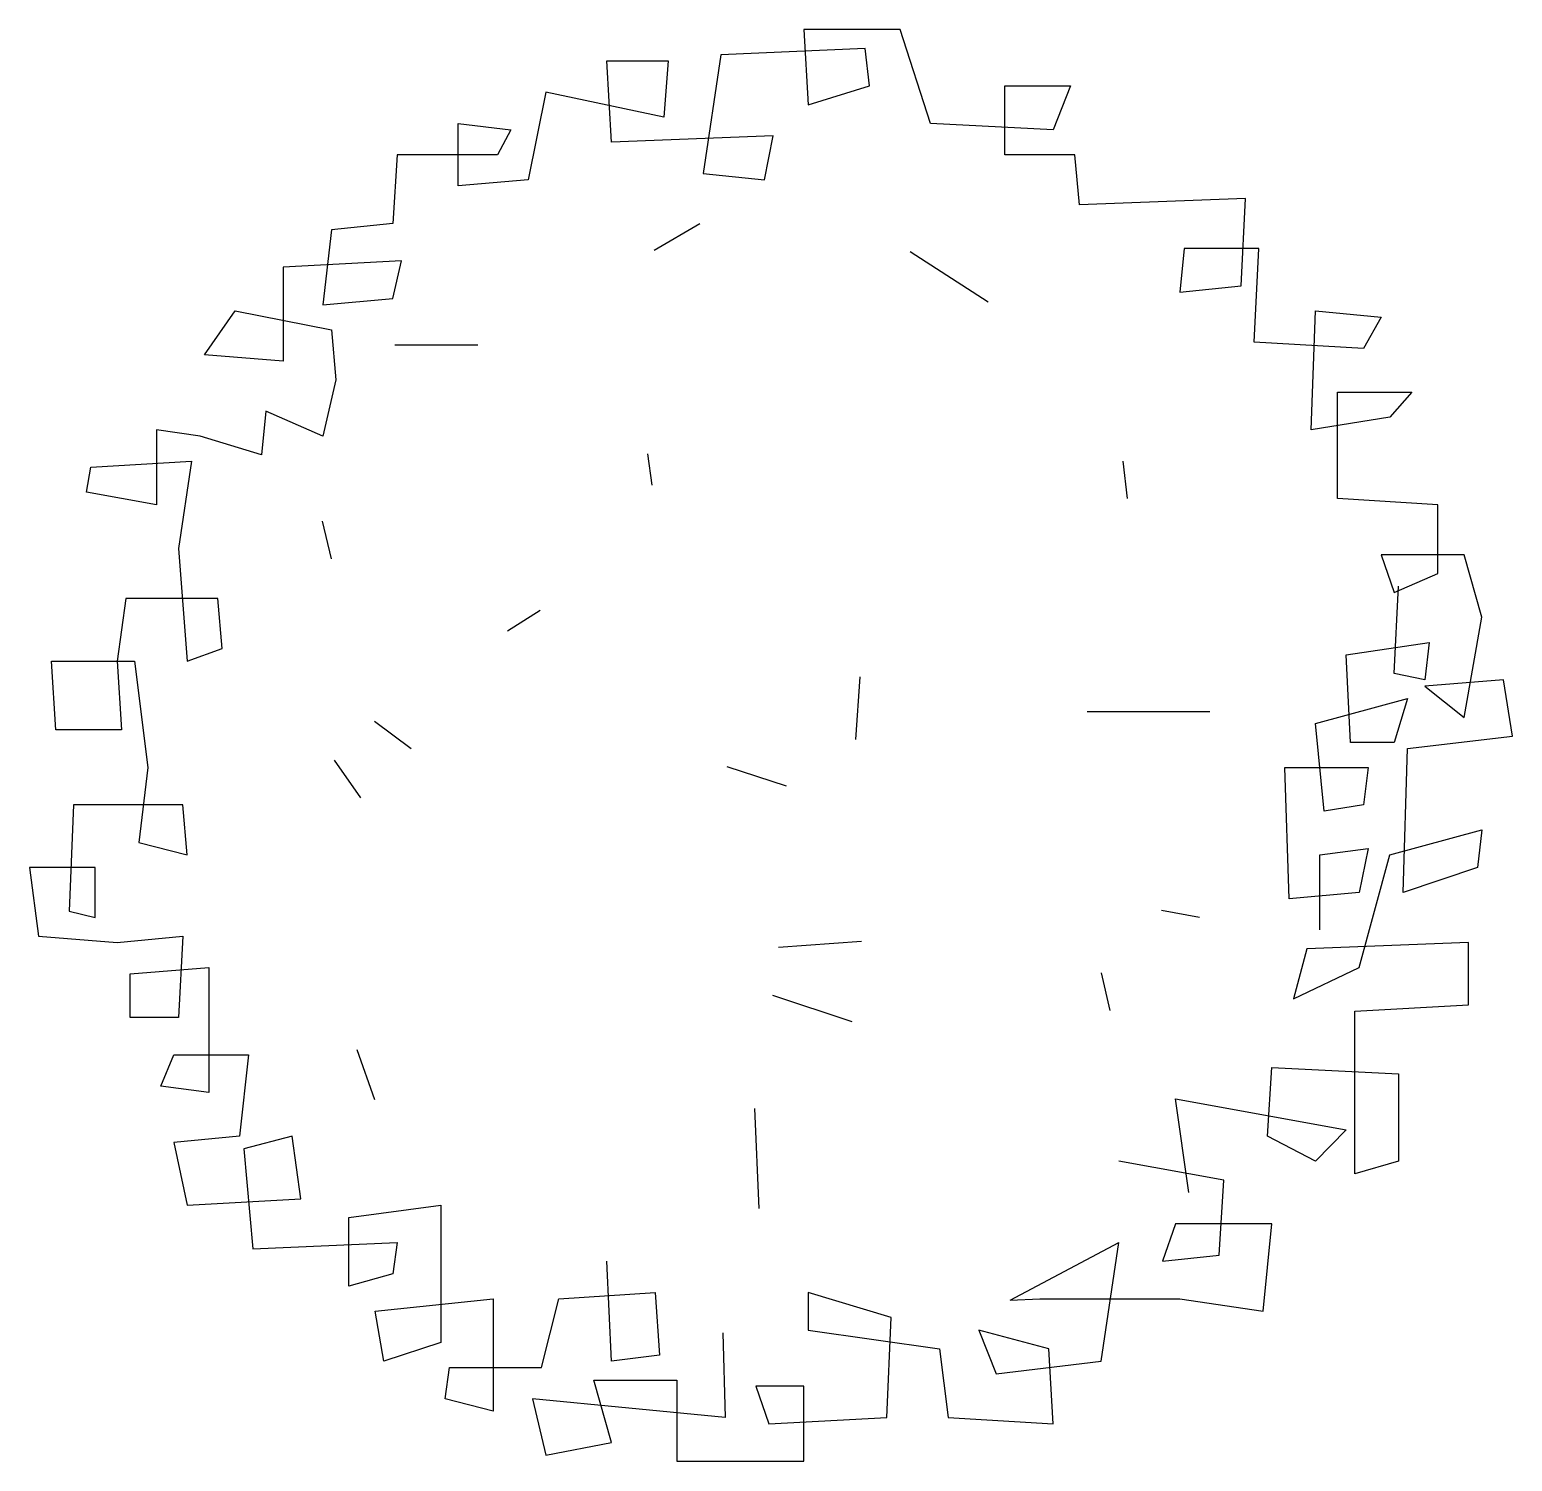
# Model space of a CAD drawing. Extents: x 7.23 to 8.154, y 3.979 to 4.871.
import ezdxf

# ---------------------------------------------------------------- set-up
doc = ezdxf.new("R2010")
doc.units = 0
doc.header["$MEASUREMENT"] = 0
doc.layers.get('0').update_dxf_attribs({"linetype": 'CONTINUOUS'})

msp = doc.modelspace()

# ---------------------------------------------------------------- linework, layer by layer
for p, q in [((7.7128, 4.87079), (7.71552, 4.82406)), ((7.77275, 4.87079), (7.7128, 4.87079)), ((7.79183, 4.81237), (7.77275, 4.87079)), ((7.59016, 4.85132), (7.62831, 4.85132)), ((7.59288, 4.80069), (7.59016, 4.85132)), ((7.62831, 4.85132), (7.62558, 4.81627)), ((7.66101, 4.85521), (7.65011, 4.78122)), ((7.75095, 4.85911), (7.66101, 4.85521)), ((7.75368, 4.83574), (7.75095, 4.85911)), ((7.71552, 4.82406), (7.75368, 4.83574)), ((7.83816, 4.83574), (7.87904, 4.83574)), ((7.83816, 4.7929), (7.83816, 4.83574)), ((7.87904, 4.83574), (7.86814, 4.80848)), ((7.552, 4.83184), (7.5411, 4.77732)), ((7.62558, 4.81627), (7.552, 4.83184)), ((7.49749, 4.81237), (7.5302, 4.80848)), ((7.49749, 4.77343), (7.49749, 4.81237)), ((7.5302, 4.80848), (7.52202, 4.7929)), ((7.69372, 4.80458), (7.59288, 4.80069)), ((7.68827, 4.77732), (7.69372, 4.80458)), ((7.86814, 4.80848), (7.79183, 4.81237)), ((7.45934, 4.7929), (7.45661, 4.75006)), ((7.52202, 4.7929), (7.45934, 4.7929)), ((7.88177, 4.7929), (7.83816, 4.7929)), ((7.88449, 4.76174), (7.88177, 4.7929)), ((7.5411, 4.77732), (7.49749, 4.77343)), ((7.65011, 4.78122), (7.68827, 4.77732)), ((7.98806, 4.76564), (7.88449, 4.76174)), ((7.98533, 4.71111), (7.98806, 4.76564)), ((7.45661, 4.75006), (7.41846, 4.74617)), ((7.61948, 4.73352), (7.64809, 4.74998)), ((7.41846, 4.74617), (7.41301, 4.69943)), ((7.77917, 4.73267), (7.82759, 4.70117)), ((7.9499, 4.73448), (7.94718, 4.70722)), ((7.99623, 4.73448), (7.9499, 4.73448)), ((7.99351, 4.67606), (7.99623, 4.73448)), ((7.46206, 4.72669), (7.38848, 4.7228)), ((7.38848, 4.7228), (7.38848, 4.66438)), ((7.45661, 4.70333), (7.46206, 4.72669)), ((7.41301, 4.69943), (7.45661, 4.70333)), ((7.94718, 4.70722), (7.98533, 4.71111)), ((7.33942, 4.66828), (7.3585, 4.69554)), ((7.3585, 4.69554), (7.41846, 4.68385)), ((8.02894, 4.62154), (8.03166, 4.69554)), ((8.03166, 4.69554), (8.07254, 4.69164)), ((8.07254, 4.69164), (8.06164, 4.67217)), ((7.41846, 4.68385), (7.42118, 4.6527)), ((8.06164, 4.67217), (7.99351, 4.67606)), ((7.38848, 4.66438), (7.33942, 4.66828)), ((7.458, 4.6745), (7.50978, 4.6745)), ((7.42118, 4.6527), (7.41301, 4.61765)), ((8.04529, 4.64491), (8.09162, 4.64491)), ((8.04529, 4.5787), (8.04529, 4.64491)), ((8.09162, 4.64491), (8.07799, 4.62933)), ((7.37758, 4.63322), (7.37485, 4.60596)), ((7.41301, 4.61765), (7.37758, 4.63322)), ((8.07799, 4.62933), (8.02894, 4.62154)), ((7.3367, 4.61765), (7.30944, 4.62154)), ((7.30944, 4.62154), (7.30944, 4.57481)), ((7.37485, 4.60596), (7.3367, 4.61765)), ((7.26856, 4.59817), (7.33125, 4.60207)), ((7.33125, 4.60207), (7.32307, 4.54755)), ((7.61824, 4.58704), (7.61552, 4.60652)), ((7.91447, 4.5787), (7.91175, 4.60207)), ((7.26584, 4.5826), (7.26856, 4.59817)), ((7.30944, 4.57481), (7.26584, 4.5826)), ((8.10797, 4.57481), (8.04529, 4.5787)), ((8.10797, 4.53197), (8.10797, 4.57481)), ((7.41275, 4.56456), (7.4182, 4.54119)), ((7.32307, 4.54755), (7.32852, 4.47744)), ((8.07254, 4.54365), (8.08072, 4.52028)), ((8.12432, 4.54365), (8.07254, 4.54365)), ((8.13522, 4.50471), (8.12432, 4.54365)), ((8.08072, 4.52028), (8.10797, 4.53197)), ((8.08072, 4.46966), (8.08344, 4.52418)), ((7.29037, 4.51639), (7.28492, 4.47744)), ((7.3476, 4.51639), (7.29037, 4.51639)), ((7.35033, 4.48523), (7.3476, 4.51639)), ((7.54846, 4.50902), (7.52819, 4.49618)), ((8.12432, 4.44239), (8.13522, 4.50471)), ((7.32852, 4.47744), (7.35033, 4.48523)), ((8.05074, 4.48134), (8.10252, 4.48913)), ((8.05346, 4.42682), (8.05074, 4.48134)), ((8.10252, 4.48913), (8.09979, 4.46576)), ((7.24404, 4.47744), (7.29582, 4.47744)), ((7.24676, 4.4346), (7.24404, 4.47744)), ((7.28492, 4.47744), (7.28764, 4.4346)), ((7.29582, 4.47744), (7.30399, 4.41124)), ((7.74524, 4.42861), (7.74797, 4.46756)), ((8.09979, 4.46576), (8.08072, 4.46966)), ((8.14885, 4.46576), (8.09979, 4.46187)), ((8.1543, 4.43071), (8.14885, 4.46576)), ((8.03166, 4.4385), (8.08889, 4.45408)), ((8.08889, 4.45408), (8.08072, 4.42682)), ((8.09979, 4.46187), (8.12432, 4.44239)), ((7.88939, 4.44596), (7.9657, 4.44596)), ((7.44523, 4.44007), (7.46812, 4.42306)), ((8.03711, 4.38398), (8.03166, 4.4385)), ((7.28764, 4.4346), (7.24676, 4.4346)), ((8.08072, 4.42682), (8.05346, 4.42682)), ((8.08889, 4.42292), (8.1543, 4.43071)), ((8.08617, 4.33335), (8.08889, 4.42292)), ((7.30399, 4.41124), (7.29854, 4.3645)), ((7.42011, 4.41566), (7.43647, 4.39229)), ((7.70211, 4.39954), (7.66499, 4.41163)), ((8.01258, 4.41124), (8.06436, 4.41124)), ((8.01531, 4.32945), (8.01258, 4.41124)), ((8.06436, 4.41124), (8.06164, 4.38787)), ((7.25766, 4.38787), (7.25494, 4.32166)), ((7.3258, 4.38787), (7.25766, 4.38787)), ((7.32852, 4.35671), (7.3258, 4.38787)), ((8.06164, 4.38787), (8.03711, 4.38398)), ((8.07799, 4.35671), (8.13522, 4.37229)), ((8.13522, 4.37229), (8.1325, 4.34893)), ((7.29854, 4.3645), (7.32852, 4.35671)), ((8.03439, 4.35671), (8.06436, 4.36061)), ((8.03439, 4.30998), (8.03439, 4.35671)), ((8.06436, 4.36061), (8.05891, 4.33335)), ((8.05891, 4.28661), (8.07799, 4.35671)), ((7.23041, 4.34893), (7.23586, 4.30609)), ((7.27129, 4.34893), (7.23041, 4.34893)), ((7.27129, 4.31777), (7.27129, 4.34893)), ((8.1325, 4.34893), (8.08617, 4.33335)), ((8.05891, 4.33335), (8.01531, 4.32945)), ((7.25494, 4.32166), (7.27129, 4.31777)), ((7.93572, 4.32239), (7.95929, 4.31789)), ((7.23586, 4.30609), (7.28492, 4.30219)), ((7.28492, 4.30219), (7.3258, 4.30609)), ((7.3258, 4.30609), (7.32307, 4.25546)), ((7.697, 4.29919), (7.74878, 4.30308)), ((8.02621, 4.2983), (8.01803, 4.26714)), ((8.12705, 4.30219), (8.02621, 4.2983)), ((8.12705, 4.26325), (8.12705, 4.30219)), ((7.29309, 4.28272), (7.34215, 4.28661)), ((7.29309, 4.25546), (7.29309, 4.28272)), ((7.34215, 4.28661), (7.34215, 4.20872)), ((7.89811, 4.2832), (7.90356, 4.25983)), ((8.01803, 4.26714), (8.05891, 4.28661)), ((7.69335, 4.26927), (7.74267, 4.25303)), ((8.05619, 4.25935), (8.12705, 4.26325)), ((8.05619, 4.15809), (8.05619, 4.25935)), ((7.32307, 4.25546), (7.29309, 4.25546)), ((7.31217, 4.21262), (7.32035, 4.23209)), ((7.32035, 4.23209), (7.36668, 4.23209)), ((7.36668, 4.23209), (7.36123, 4.18146)), ((7.43429, 4.23549), (7.44519, 4.20433)), ((8.00168, 4.18146), (8.00441, 4.2243)), ((8.00441, 4.2243), (8.08344, 4.22041)), ((8.08344, 4.22041), (8.08344, 4.16588)), ((7.34215, 4.20872), (7.31217, 4.21262)), ((7.94445, 4.20483), (8.05074, 4.18536)), ((7.95263, 4.14641), (7.94445, 4.20483)), ((7.68499, 4.13649), (7.68227, 4.1988)), ((8.05074, 4.18536), (8.03166, 4.16588)), ((7.36123, 4.18146), (7.32035, 4.17757)), ((7.32035, 4.17757), (7.32852, 4.13862)), ((7.39393, 4.18146), (7.36395, 4.17367)), ((7.39938, 4.14252), (7.39393, 4.18146)), ((8.03166, 4.16588), (8.00168, 4.18146)), ((7.36395, 4.17367), (7.3694, 4.11136)), ((7.97443, 4.1542), (7.90902, 4.16588)), ((8.08344, 4.16588), (8.05619, 4.15809)), ((7.9717, 4.10747), (7.97443, 4.1542)), ((7.32852, 4.13862), (7.39938, 4.14252)), ((7.42936, 4.13083), (7.48659, 4.13862)), ((7.42936, 4.08799), (7.42936, 4.13083)), ((7.48659, 4.13862), (7.48659, 4.05294)), ((7.94445, 4.12694), (7.93627, 4.10357)), ((8.00441, 4.12694), (7.94445, 4.12694)), ((7.99896, 4.07242), (8.00441, 4.12694)), ((7.3694, 4.11136), (7.45934, 4.11525)), ((7.45934, 4.11525), (7.45661, 4.09578)), ((7.84141, 4.07926), (7.90902, 4.11525)), ((7.89812, 4.04126), (7.90902, 4.11525)), ((7.59288, 4.04126), (7.59016, 4.10357)), ((7.93627, 4.10357), (7.9717, 4.10747)), ((7.45661, 4.09578), (7.42936, 4.08799)), ((7.56018, 4.0802), (7.62013, 4.0841)), ((7.62013, 4.0841), (7.62286, 4.04515)), ((7.71552, 4.0841), (7.71552, 4.06073)), ((7.7673, 4.06852), (7.71552, 4.0841)), ((7.44571, 4.07242), (7.5193, 4.0802)), ((7.5193, 4.0802), (7.5193, 4.0101)), ((7.54928, 4.03736), (7.56018, 4.0802)), ((7.84141, 4.07926), (7.85996, 4.0802)), ((7.85996, 4.0802), (7.94718, 4.0802)), ((7.94718, 4.0802), (7.99896, 4.07242)), ((7.45116, 4.04126), (7.44571, 4.07242)), ((7.76458, 4.00621), (7.7673, 4.06852)), ((7.66226, 4.05897), (7.66374, 4.00621)), ((7.71552, 4.06073), (7.79728, 4.04905)), ((7.82181, 4.06073), (7.83271, 4.03347)), ((7.86541, 4.04905), (7.82181, 4.06073)), ((7.48659, 4.05294), (7.45116, 4.04126)), ((7.79728, 4.04905), (7.80273, 4.00621)), ((7.86814, 4.00231), (7.86541, 4.04905)), ((7.62286, 4.04515), (7.59288, 4.04126)), ((7.83271, 4.03347), (7.89812, 4.04126)), ((7.48932, 4.01789), (7.49204, 4.03736)), ((7.49204, 4.03736), (7.54928, 4.03736)), ((7.58198, 4.02958), (7.63376, 4.02958)), ((7.59288, 3.99063), (7.58198, 4.02958)), ((7.63376, 4.02958), (7.63376, 3.97895)), ((7.68282, 4.02568), (7.69099, 4.00231)), ((7.7128, 4.02568), (7.68282, 4.02568)), ((7.7128, 3.97895), (7.7128, 4.02568)), ((7.5193, 4.0101), (7.48932, 4.01789)), ((7.54382, 4.01789), (7.552, 3.98284)), ((7.66374, 4.00621), (7.54382, 4.01789)), ((7.69099, 4.00231), (7.76458, 4.00621)), ((7.80273, 4.00621), (7.86814, 4.00231)), ((7.552, 3.98284), (7.59288, 3.99063)), ((7.63376, 3.97895), (7.7128, 3.97895))]:
    msp.add_line(p, q)

doc.saveas('drawing.dxf')
